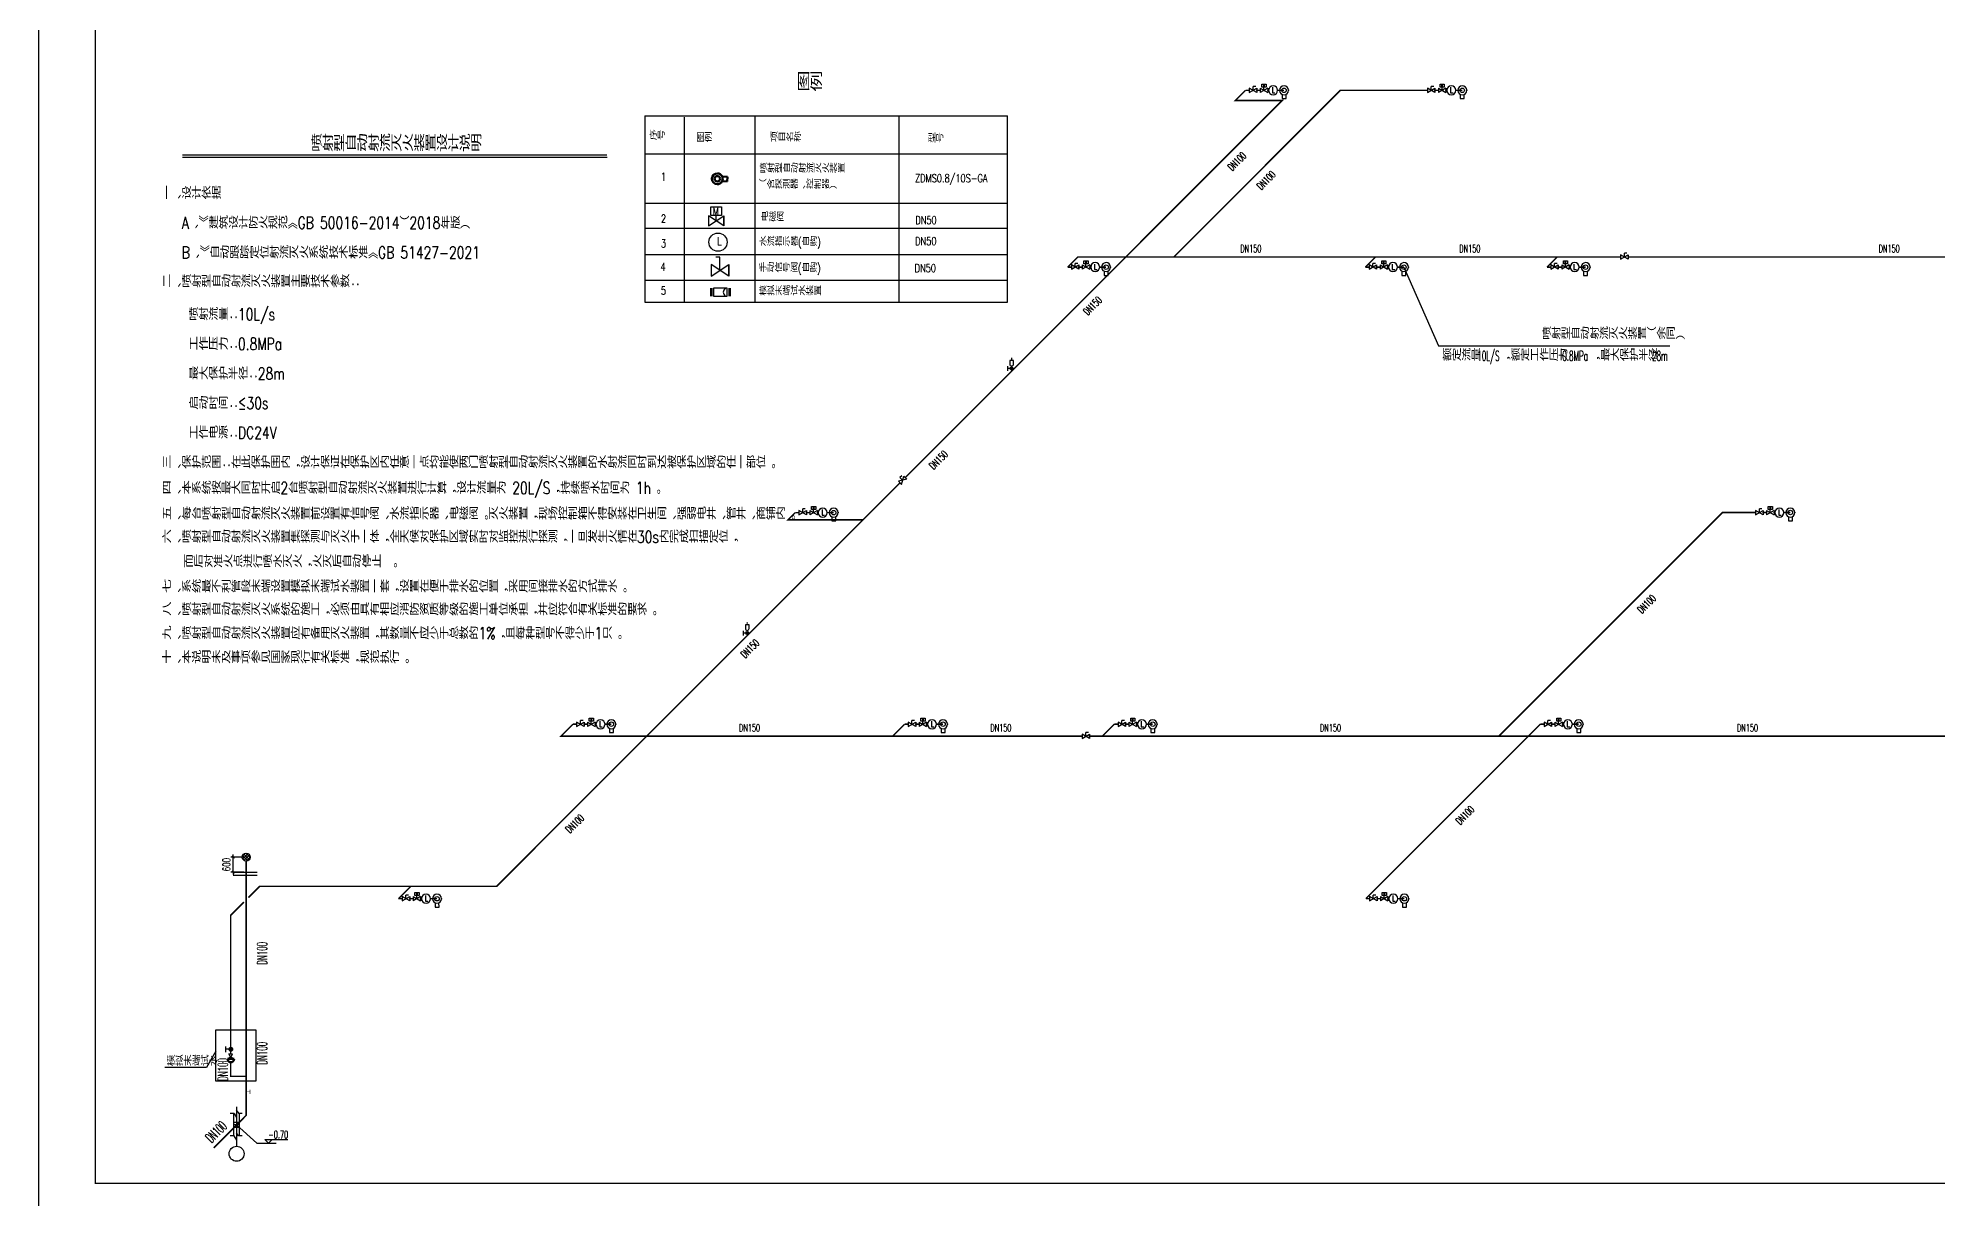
# Model space of a CAD drawing. Extents: x -452079 to 117456, y 3902 to 836955.
# Drawn here: x -328199 to -214292, y 267077 to 336632 of the extents above; entities that cross this region are included whole.
import ezdxf
from ezdxf.enums import TextEntityAlignment as Align

# ---------------------------------------------------------------- set-up
doc = ezdxf.new("R2010")
doc.units = 0
doc.header["$LTSCALE"] = 1000
doc.header["$MEASUREMENT"] = 0
doc.linetypes.add('CONTINOUS', pattern=[0])
doc.linetypes.add('DOTE_30', pattern=[0.726, 0.6, -0.06, 0.006, -0.06])
for name, color, linetype in [('0-cxFrame', 155, 'Continuous'), ('0-辅助线', 1, 'Continuous'), ('6', 7, 'Continuous'), ('EVALVE_喷淋', 7, 'Continuous'), ('FM_ZF中水', 2, 'Continuous'), ('FM_ZF喷淋', 6, 'Continuous'), ('gps-wang', 90, 'Continuous'), ('SB_ZF污水', 2, 'Continuous'), ('SB_ZF消火栓M', 10, 'Continuous'), ('TEXT_喷淋', 6, 'Continuous'), ('TEXT_雨水', 4, 'Continuous'), ('TWT_DIM', 3, 'Continuous'), ('TWT_LEAD', 3, 'Continuous'), ('TWT_ZFLEAD', 3, 'Continuous'), ('TWT_ZF文字', 3, 'Continuous'), ('W_DIM', 4, 'Continuous'), ('W_GPS', 4, 'Continuous'), ('细实线', 4, 'Continuous'), ('给排水wang', 2, 'Continuous')]:
    doc.layers.add(name, color=color, linetype=linetype)
for name, color, linetype, lineweight in [('0-cxText', 131, 'Continuous', 25), ('Gps-ZF喷淋', 6, 'TG_ZP', 60), ('Gps-ZF给水', 3, 'TG_J', 60), ('Gps-ZF雨水', 4, 'DOTE_30', 60)]:
    doc.layers.add(name, color=color, linetype=linetype, lineweight=lineweight)
doc.styles.add('_TCH_DIM', font='SIMPLEX', dxfattribs={"width": 0.75, "bigfont": '@1HZTXT'})
doc.styles.add('_TCH_DIM_T3', font='SIMPLEX', dxfattribs={"width": 0.705882, "bigfont": 'GBCBIG'})
doc.styles.add('_TWT_PIPEDN', font='SIMPLEX', dxfattribs={"width": 0.65, "height": 3.5, "bigfont": 'HZTXT'})
doc.styles.add('cx_tuming', font='')
doc.styles.add('cx_tuqian1', font='')
doc.styles.add('HZ', font='SIMPLEX', dxfattribs={"bigfont": 'HZTXT'})
doc.styles.add('TG_LINETYPE', font='SIMPLEX', dxfattribs={"width": 0.8, "height": 3.5, "bigfont": 'HZTXT'})
doc.styles.add('黑体', font='', dxfattribs={"height": 12})
doc.styles.get('cx_tuming').set_extended_font_data('SimHei')
doc.styles.get('cx_tuqian1').set_extended_font_data('SimSun')
doc.styles.get('黑体').set_extended_font_data('SimHei')
doc.linetypes.add('TG_J', pattern='A,2,-0.3,["J",TG_LINETYPE,S=0.1,R=0,X=-0.23,Y=-0.15],0', length=2.3)
doc.linetypes.add('TG_ZP', pattern='A,3,-0.6,["ZP",TG_LINETYPE,S=0.1,R=0,X=-0.52,Y=-0.15],0', length=3.6)
doc.dimstyles.new('_TCH_ARCH&&150', dxfattribs={"dimtxt": 446.25, "dimasz": 150, "dimexe": 150, "dimexo": 150, "dimgap": 189.375, "dimtad": 1, "dimdec": 0, "dimzin": 0, "dimdsep": 46, "dimtxsty": '_TCH_DIM_T3', "dimblk": 'ARCHTICK', "dimcen": 0.09, "dimclrt": 7, "dimazin": 2, "dimtfac": 1, "dimtdec": 0, "dimtix": 1, "dimtmove": 2, "dimatfit": 3, "dimfxl": 0, "dimtolj": 1, "dimtzin": 0, "dimarcsym": 0})

# ---------------------------------------------------------------- blocks, each defined once
blk = doc.blocks.new('$VALVE$00000751')
for p, q in [((-53, -108), (-53, -221)), ((-53, -221), (53, -221)), ((53, -221), (53, -108))]:
    blk.add_line(p, q)
blk.add_lwpolyline([(-120, 0, 1), (120, 0, 1), (-120, 0, 1.76642)], format="xyb")
blk.add_circle((0, 0), 60)
for p in [(-120, 0), (120, 0)]:
    blk.add_point(p)
blk = doc.blocks.new('$VALVE$00000558')
for p, q in [((-125, 72), (125, -72)), ((125, 72), (-125, -72)), ((-125, 72), (-125, -72)), ((0, 0), (0, 104)), ((125, 72), (125, -72))]:
    blk.add_line(p, q)
blk.add_lwpolyline([(73, 106), (-66, 106), (-66, 206), (73, 206)], close=True)
for p in [(-125, 0), (125, 0)]:
    blk.add_point(p)
at = {"style": 'HZ', "width": 0.948502}
blk.add_text('M', height=69.3, dxfattribs=at).set_placement((-24, 125), (26, 125), align=Align.FIT)
blk = doc.blocks.new('$VALVE$00000531')
at = {"color": 7}
for p, q in [((-23, 104), (-23, -83)), ((-23, -83), (61, -83))]:
    blk.add_line(p, q, dxfattribs=at)
blk.add_lwpolyline([(-150, 0, 1), (150, 0, 1), (-150, 0, 0.808179)], format="xyb")
for p in [(-150, 0), (150, 0)]:
    blk.add_point(p)
blk = doc.blocks.new('$VALVE$00000437')
for p in [(0, 0), (87, 124)]:
    blk.add_line(p, (0, 124))
blk.add_lwpolyline([(-125, -72), (125, 72), (125, -72), (-125, 72)], close=True)
for p in [(-125, 0), (125, 0)]:
    blk.add_point(p)
blk = doc.blocks.new('A$C089F5A68')
at = {"layer": 'Gps-ZF喷淋', "linetype": 'TG_ZP', "const_width": 90}
for points in [[(0, 497), (224, 497)], [(675, 497), (877, 497)], [(1327, 497), (1384, 497)], [(1924, 497), (2308, 497)]]:
    blk.add_lwpolyline(points, dxfattribs=at)
at = {"layer": 'FM_ZF中水', "xscale": -2.25, "yscale": -2.25, "zscale": 2.25, "rotation": 180.437234267963}
blk.add_blockref('$VALVE$00000751', (2308, 497), dxfattribs=at)
at = {"layer": 'FM_ZF喷淋', "xscale": 1.8, "yscale": 1.8, "zscale": 1.8}
for name, p in [('$VALVE$00000437', (449, 497)), ('$VALVE$00000558', (1102, 497)), ('$VALVE$00000531', (1654, 497))]:
    blk.add_blockref(name, p, dxfattribs=at)
blk = doc.blocks.new('$VALVE$00000497')
for p, q in [((78, 138), (-78, 138)), ((0, 50), (0, 138))]:
    blk.add_line(p, q)
at = {"const_width": 49.6}
blk.add_lwpolyline([(25, 0, 1), (-25, 0, 1)], format="xyb", close=True, dxfattribs=at)
blk.add_circle((0, 0), 50)
blk = doc.blocks.new('pqf')
at = {"layer": '给排水wang'}
for p, q in [((75, 429), (-75, 429)), ((-75, 429), (-75, 283)), ((75, 283), (75, 429))]:
    blk.add_line(p, q, dxfattribs=at)
at = {"layer": '给排水wang', "linetype": 'Continuous', "const_width": 45}
for points in [[(0, 429), (0, 542)], [(0, 208), (0, 0)]]:
    blk.add_lwpolyline(points, dxfattribs=at)
at = {"layer": '给排水wang'}
blk.add_arc((0, 283), 75, 180, 0, dxfattribs=at)
at = {"layer": '给排水wang', "xscale": -1.2, "yscale": -1.2, "zscale": 1.2, "rotation": 270}
blk.add_blockref('$VALVE$00000497', (0, 104), dxfattribs=at)
blk = doc.blocks.new('A$C011A1806')
for p, q in [((169, 259), (0, 257)), ((0, 257), (1, 98)), ((1, 98), (171, 99))]:
    blk.add_line(p, q)
blk.add_lwpolyline([(330, 360, 1), (333, 0, 1), (330, 360, 1.76642)], format="xyb")
blk.add_circle((331, 180), 90)
blk = doc.blocks.new('A$C065B32B7')
at = {"color": 7, "linetype": 'ByBlock'}
for p, q in [((0, 1588), (12084, 1588)), ((0, 732), (12084, 732)), ((0, 0), (12084, 0))]:
    blk.add_line(p, q, dxfattribs=at)
at = {"color": 7}
blk.add_circle((2443, 1998, 0), 303, dxfattribs=at)
at = {"layer": 'W_GPS', "color": 7, "ltscale": 5}
blk.add_line((2507, 1494), (2374, 1494), dxfattribs=at)
at = {"layer": '细实线', "color": 7}
for p, q in [((3683, 4938), (3683, 6209)), ((8485, 4938), (8485, 6209)), ((12084, 2468), (12084, 6209)), ((3683, 2468), (3683, 4938)), ((8485, 2468), (8485, 4938)), ((2131, 2875), (2131, 2541)), ((2633, 2541), (2131, 2875)), ((2131, 2541), (2633, 2875)), ((2131, 2875), (2131, 2541)), ((2382, 2708), (2382, 2887)), ((2633, 2541), (2633, 2875)), ((2633, 2875), (2633, 2541)), ((3683, 0), (3683, 2468)), ((8485, 0), (8485, 2468)), ((12084, 1118), (12084, 2468)), ((2507, 1058), (2507, 1494)), ((2215, 1253), (2215, 864)), ((2800, 864), (2215, 1253)), ((2215, 864), (2800, 1253)), ((2215, 1253), (2215, 864)), ((2800, 864), (2800, 1253)), ((2800, 1253), (2800, 864)), ((12084, 0), (12084, 1118)), ((2193, 466), (2193, 196)), ((2241, 466), (2241, 196)), ((2289, 466), (2289, 196)), ((2752, 466), (2289, 466)), ((2289, 196), (2752, 196)), ((2752, 196), (2752, 466)), ((2800, 466), (2800, 196)), ((2848, 466), (2848, 196))]:
    blk.add_line(p, q, dxfattribs=at)
for points in [[(0, 6209), (12084, 6209)], [(0, 6209), (0, 4938)], [(1317, 6164), (1317, 4938)], [(0, 4938), (12084, 4938)], [(0, 4938), (12084, 4938)], [(0, 4938), (0, 2468)], [(1317, 4938), (1317, 2468)], [(0, 3291), (12084, 3291)], [(0, 2468), (12084, 2468)], [(0, 2468), (12084, 2468)], [(0, 2468), (0, 1118)], [(1317, 2468), (1317, 1118)], [(0, 1118), (0, 0)], [(1317, 1118), (1317, 0)]]:
    blk.add_lwpolyline(points, dxfattribs=at)
blk.add_lwpolyline([(2564, 2887), (2199, 2887), (2199, 3171), (2564, 3171)], close=True, dxfattribs=at)
blk.add_ellipse((2752, 331), major_axis=(95.4, 95.4), ratio=0.999718, start_param=0.785505, end_param=3.927098, dxfattribs=at)
at = {"layer": 'Gps-ZF喷淋', "rotation": 177.7791596440975}
blk.add_blockref('A$C011A1806', (2759, 4276), dxfattribs=at)
at = {"layer": '6', "color": 7, "style": '_TCH_DIM', "width": 0.75}
blk.add_text('L', height=267, dxfattribs=at).set_placement((2491, 2028, 0), align=Align.MIDDLE_CENTER)
at = {"layer": '细实线', "color": 7, "style": '_TCH_DIM', "width": 0.75}
for s, height, p in [('图例', 599.4, (5075, 7032)), ('序号', 266.7, (156, 5409)), ('图例', 266.7, (1726, 5336)), ('项目名称', 266.7, (4180, 5350)), ('型号', 266.7, (9439, 5315)), ('喷射型自动射流灭火装置', 266.67, (3816, 4310)), ('1', 267, (541, 4044)), ('（含探测器、控制器）', 266.7, (3805, 3778)), ('ZDMS0.8/10S-GA', 266.67, (9007, 3994)), ('2', 267, (541, 2647)), ('电磁阀', 266.7, (3864, 2693)), ('DN50', 266.7, (9018, 2596)), ('3', 267, (541, 1823)), ('水流指示器(自购)', 266.7, (3809, 1869)), ('DN50', 266.7, (9013, 1899)), ('4', 267, (525, 1042)), ('手动信号阀(自购)', 266.7, (3807, 1000)), ('DN50', 266.7, (8995, 997)), ('5', 267, (541, 252)), ('模拟末端试水装置', 266.7, (3809, 227))]:
    blk.add_text(s, height=height, dxfattribs=at).set_placement(p)
blk.add_text('M', height=267, dxfattribs=at).set_placement((2373, 3035, 0), align=Align.MIDDLE_CENTER)
blk = doc.blocks.new('A$C0FA83009')
at = {"layer": 'W_DIM'}
blk.add_line((685, 16921), (14835, 16921), dxfattribs=at)
at = {"layer": 'W_DIM', "const_width": 40}
blk.add_lwpolyline([(685, 16987), (14835, 16987)], dxfattribs=at)
at = {"layer": 'W_DIM', "color": 1, "style": '_TCH_DIM', "width": 0.75}
blk.add_text('喷射型自动射流灭火装置设计说明', height=533.33, dxfattribs=at).set_placement((7812, 17404), align=Align.MIDDLE)
at = {"layer": 'W_GPS', "style": '_TCH_DIM', "width": 0.75}
for s, p in [('一、设计依据', (-7, 15521)), ('   A、《建筑设计防火规范》GB 50016-2014（2018年版）', (-7, 14531)), ('   B、《自动跟踪定位射流灭火系统技术标准》GB 51427-2021', (-7, 13540)), ('二、喷射型自动射流灭火装置主要技术参数：', (-7, 12579)), ('    喷射流量：10L/s', (-7, 11481)), ('    工作压力：0.8MPa', (-7, 10495)), ('    最大保护半径：28m', (-7, 9509)), ('    启动时间：≤30s', (-7, 8523)), ('    工作电源：DC24V', (-7, 7537)), ('三、保护范围：在此保护围内，设计保证在保护区内任意一点均能使两门喷射型自动射流灭火装置的水射流同时到达被保护区域的任一部位。', (-7, 6551)), ('四、本系统按最大同时开启2台喷射型自动射流灭火装置进行计算，设计流量为 20L/S，持续喷水时间为 1h。', (-7, 5698)), ('五、每台喷射型自动射流灭火装置前设置有信号阀、水流指示器、电磁阀。灭火装置，现场控制箱不得安装在卫生间、强弱电井、管井、商铺内。 ', (-7, 4841)), ('六、喷射型自动射流灭火装置集探测与灭火于一体，全天候对保护区域实时对监控进行探测，一旦发生火情在30s内完成扫描定位，', (-7, 4069)), ('而后对准火点进行喷水灭火，火灭后自动停止 。', (716, 3248)), ('七、系统最不利管段末端设置模拟末端试水装置一套，设置在便于排水的位置，采用间接排水的方式排水。', (-7, 2415)), ('八、喷射型自动射流灭火系统的施工，必须由具有相应消防资质等级的施工单位承担，并应符合有关标准的要求。', (-7, 1652)), ('九、喷射型自动射流灭火装置应有备用灭火装置，其数量不应少于总数的1%%%，且每种型号不得少于1只。', (-7, 857)), ('十、本说明未及事项参见国家现行有关标准，规范执行。', (-7, 57))]:
    blk.add_text(s, height=400, dxfattribs=at).set_placement(p)
blk = doc.blocks.new('通气帽')
at = {"layer": 'gps-wang', "color": 2}
for p, q in [((3175349, 1716179, 800), (3175487, 1716317, 800)), ((3175571, 1716004, 800), (3175359, 1716216, 800)), ((3175366, 1716080, 800), (3175586, 1716301, 800)), ((3175638, 1716053, 800), (3175408, 1716283, 800)), ((3175421, 1716020, 800), (3175647, 1716246, 800)), ((3175673, 1716134, 800), (3175489, 1716318, 800)), ((3175459, 1716001, 800), (3175356, 1716104, 800)), ((3175509, 1715992, 800), (3175674, 1716158, 800))]:
    blk.add_line(p, q, dxfattribs=at)
blk.add_ellipse((3175511, 1716156, 800), major_axis=(0, 163), ratio=1, start_param=4.712370396041393, end_param=10.99555570322098, dxfattribs=at)
blk = doc.blocks.new('A$C39EB7F71')
at = {"layer": 'TWT_ZF文字', "color": 2, "linetype": 'CONTINOUS'}
for p, q in [((-52, 227), (-128, 227)), ((-60, 227), (-60, -218)), ((60, 50), (-60, 50)), ((60, 0), (-60, 0)), ((-52, 227), (0, 148)), ((0, 362), (0, -425)), ((48, 227), (0, 298)), ((110, 227), (48, 227)), ((60, -218), (60, 227)), ((-58, -218), (-128, -218)), ((60, -50), (-60, -50)), ((-58, -218), (0, -306)), ((40, -218), (0, -158)), ((110, -218), (40, -218))]:
    blk.add_line(p, q, dxfattribs=at)
blk.add_circle((0, -575), 150, dxfattribs=at)
blk = doc.blocks.new('TK22.A0+1 L(Dragon)')
at = {"layer": '0-cxFrame', "color": 7, "const_width": 0.5}
blk.add_lwpolyline([(0, 0), (-1485, 0), (-1485, 841), (0, 841)], close=True, dxfattribs=at)
at = {"layer": '0-cxFrame', "const_width": 0.5}
blk.add_lwpolyline([(-80, 10), (-1465, 10), (-1465, 831), (-80, 831)], close=True, dxfattribs=at)
at = {"style": '黑体', "flags": 4}
blk.add_attdef('图幅', text='', height=3.3, dxfattribs=at).set_placement((-40, 3), align=Align.RIGHT)
at = {"layer": '0-cxText', "flags": 4}
for tag, height, style, p in [('建设单位', 3.5, 'cx_tuming', (-45, 240)), ('项目名称', 3.5, 'cx_tuming', (-45, 210)), ('子项名称', 3.5, 'cx_tuming', (-45, 180)), ('工程编号', 3.3, 'cx_tuqian1', (-35, 165)), ('图名1', 3.5, 'cx_tuming', (-45, 87)), ('图名2', 3.5, 'cx_tuming', (-45, 79)), ('图名3', 3.5, 'cx_tuming', (-45, 71)), ('出图日期', 3.3, 'cx_tuqian1', (-39, 60)), ('专业', 3.3, 'cx_tuqian1', (-55, 52)), ('图号', 3.3, 'cx_tuqian1', (-55, 44)), ('版次', 3.3, 'cx_tuqian1', (-20, 44))]:
    blk.add_attdef(tag, text='', height=height, dxfattribs=dict(at, style=style)).set_placement(p, align=Align.MIDDLE)
blk = doc.blocks.new('$EVALVE$00000030')
for p in [(0, 0), (87, 124)]:
    blk.add_line(p, (0, 124))
blk.add_lwpolyline([(-125, -72), (125, 72), (125, -72), (-125, 72)], close=True)
for p in [(-125, 0), (125, 0)]:
    blk.add_point(p)
blk = doc.blocks.new('_ArchTick')
at = {"color": 0, "linetype": 'ByBlock', "const_width": 0.4}
blk.add_lwpolyline([(-0.5, -0.5), (0.5, 0.5)], dxfattribs=at)
blk = doc.blocks.new('*D450')
at = {"layer": 'TWT_DIM', "color": 0, "lineweight": -2, "transparency": 16777216}
for p, q in [((-315857, 287517), (-316635, 287517)), ((-316485, 287517), (-316485, 287667)), ((-316485, 286616), (-316485, 287517)), ((-315857, 286616), (-316635, 286616)), ((-316485, 286616), (-316485, 286466))]:
    blk.add_line(p, q, dxfattribs=at)
at = {"layer": 'TWT_DIM', "color": 0, "lineweight": -2, "transparency": 16777216, "xscale": 150, "yscale": 150, "zscale": 150}
for p, rotation in [((-316485, 287517), 270), ((-316485, 286616), 90)]:
    blk.add_blockref('_ArchTick', p, dxfattribs=dict(at, rotation=rotation))
at = {"layer": 'TWT_DIM', "color": 7, "transparency": 16777216, "insert": (-316898, 287066), "char_height": 446.2, "attachment_point": 5, "rotation": 90, "style": '_TCH_DIM_T3'}
blk.add_mtext('\\A1;600', dxfattribs=at)
blk = doc.blocks.new('$ATTACHMENT$00000073')
at = {"const_width": 20}
for points in [[(0, 0), (150, 0)], [(150, 90), (150, -90)]]:
    blk.add_lwpolyline(points, dxfattribs=at)

msp = doc.modelspace()

# ---------------------------------------------------------------- hatches: boundary and pattern name
at = {"layer": 'Gps-ZF喷淋'}
for points in [[(-256374.96, 332884.74), (-256406.77, 332916.56), (-256483.59, 332839.74)], [(-256374.96, 332884.74), (-256374.96, 332839.74), (-256483.59, 332839.74)], [(-253569.27, 332884.74), (-253537.45, 332852.92), (-253460.63, 332929.74)], [(-253569.27, 332884.74), (-253569.27, 332929.74), (-253460.63, 332929.74)], [(-250078.6, 333494.71), (-250110.42, 333526.53), (-250097.24, 333539.71)], [(-250078.6, 333494.71), (-250078.6, 333539.71), (-250097.24, 333539.71)], [(-265831.7, 323500.76), (-265863.52, 323532.58), (-265850.34, 323545.76)], [(-265831.7, 323500.76), (-265831.7, 323545.76), (-265850.34, 323545.76)], [(-283207.63, 307744.75), (-283239.45, 307776.57), (-283316.27, 307699.75)], [(-283207.63, 307744.75), (-283207.63, 307699.75), (-283316.27, 307699.75)], [(-227165.3, 308176.77), (-227197.11, 308208.59), (-227183.93, 308221.77)], [(-227165.3, 308176.77), (-227165.3, 308221.77), (-227183.93, 308221.77)], [(-296827.42, 294768.71), (-296859.24, 294800.53), (-296936.06, 294723.71)], [(-296827.42, 294768.71), (-296827.42, 294723.71), (-296936.06, 294723.71)], [(-314901.18, 285764.9), (-314933, 285796.72), (-314919.82, 285809.9)], [(-314901.18, 285764.9), (-314901.18, 285809.9), (-314919.82, 285809.9)], [(-300689.11, 285764.9), (-300689.11, 285719.9), (-300670.47, 285719.9)], [(-300689.11, 285764.9), (-300657.29, 285733.08), (-300670.47, 285719.9)], [(-316636.97, 284029.11), (-316668.79, 284060.93), (-316681.97, 284047.75)], [(-316636.97, 284029.11), (-316681.97, 284029.11), (-316681.97, 284047.75)], [(-316636.97, 274377.06), (-316681.97, 274377.06), (-316681.97, 274332.06)], [(-316636.97, 274377.06), (-316636.97, 274332.06), (-316681.97, 274332.06)]]:
    msp.add_hatch(color=256, dxfattribs=at).paths.add_polyline_path(points)
at = {"layer": 'Gps-ZF雨水'}
for points in [[(-315710.14, 272029.11), (-315678.32, 271997.29), (-315665.14, 272010.47)], [(-315710.14, 272029.11), (-315665.14, 272029.11), (-315665.14, 272010.47)]]:
    msp.add_hatch(color=256, dxfattribs=at).paths.add_polyline_path(points)

# ---------------------------------------------------------------- linework, layer by layer
at = {"layer": 'Gps-ZF喷淋', "color": 3, "linetype": 'ByBlock'}
msp.add_line((-316438.97, 275412.93, -2400.2), (-316834.97, 275412.93, -2400.2), dxfattribs=at)
at = {"layer": 'Gps-ZF喷淋', "const_width": 90}
for points in [[(-262953.25, 323500.76), (-253569.27, 332884.74)], [(-260072.55, 323500.76), (-250078.6, 333494.71)], [(-256374.96, 332884.74), (-255764.98, 333494.71)], [(-256374.96, 332884.74), (-253569.27, 332884.74)], [(-250078.6, 333494.71), (-245034.88, 333494.71)], [(-276177.52, 310276.49), (-262953.25, 323500.76)], [(-266440.57, 322891.89), (-265831.7, 323500.76)], [(-265831.7, 323500.76), (-262953.25, 323500.76)], [(-262953.25, 323500.76), (-260072.55, 323500.76)], [(-260072.55, 323500.76), (-247968.74, 323500.76)], [(-248577.61, 322891.89), (-247968.74, 323500.76)], [(-247968.74, 323500.76), (-237072.55, 323500.76)], [(-237681.42, 322891.89), (-237072.55, 323500.76)], [(-237072.55, 323500.76), (-233269.87, 323500.76)], [(-232819.18, 323500.76), (-210072.55, 323500.76)], [(-278709.26, 307744.75), (-276496.2, 309957.81)], [(-291685.3, 294768.71), (-278709.26, 307744.75)], [(-283207.63, 307744.75), (-282777.6, 308174.78)], [(-283207.63, 307744.75), (-278709.26, 307744.75)], [(-240573.35, 294768.71), (-227165.3, 308176.77)], [(-227165.3, 308176.77), (-225396.54, 308176.77)], [(-296827.42, 294768.71), (-296111.97, 295484.16)], [(-276938.79, 294768.71), (-276223.34, 295484.16)], [(-264356.4, 294768.71), (-263640.95, 295484.16)], [(-238804.6, 294768.71), (-238089.15, 295484.16)], [(-300689.11, 285764.9), (-291685.3, 294768.71)], [(-296827.42, 294768.71), (-291685.3, 294768.71)], [(-291685.3, 294768.71), (-276938.79, 294768.71)], [(-276938.79, 294768.71), (-265573.51, 294768.71)], [(-265122.82, 294768.71), (-264356.4, 294768.71)], [(-264356.4, 294768.71), (-240573.35, 294768.71)], [(-248552.18, 285021.13), (-238804.6, 294768.71)], [(-240573.35, 294768.71), (-238804.6, 294768.71)], [(-238804.6, 294768.71), (-203466.86, 294768.71)], [(-316636.97, 284029.11), (-315848.03, 284818.06)], [(-315572.25, 285093.83), (-314901.18, 285764.9)], [(-305831.23, 285764.9), (-314901.18, 285764.9)], [(-306575, 285021.13), (-305831.23, 285764.9)], [(-305831.23, 285764.9), (-300689.11, 285764.9)], [(-316636.97, 284029.11), (-316636.97, 275724.03)], [(-316636.97, 275214.93), (-316636.97, 274377.06)], [(-316636.97, 274377.06), (-315710.14, 274377.06)]]:
    msp.add_lwpolyline(points, dxfattribs=at)
at = {"layer": 'Gps-ZF喷淋', "color": 3, "linetype": 'ByBlock'}
msp.add_arc((-316636.97, 275412.93, -2400.2), 198, 180, 0, dxfattribs=at)
at = {"layer": 'Gps-ZF雨水', "const_width": 90}
for points in [[(-315710.14, 273444.6), (-315710.14, 287271.73)], [(-315710.14, 272029.11), (-315710.14, 273444.6)], [(-315710.14, 272029.11), (-317659.27, 270079.98)]]:
    msp.add_lwpolyline(points, dxfattribs=at)
at = {"layer": 'TWT_DIM'}
for points in [[(-316485.01, 286616.03), (-315053.17, 286616.03)], [(-316485.01, 286434.34), (-315053.17, 286434.34)]]:
    msp.add_lwpolyline(points, dxfattribs=at)
at = {"layer": 'TWT_LEAD'}
for p, q in [((-246270.06, 322891.89), (-244194.9, 318181.35)), ((-244194.9, 318181.35), (-230312.35, 318181.35))]:
    msp.add_line(p, q, dxfattribs=at)
at = {"layer": 'TWT_ZFLEAD'}
for p, q in [((-317526.75, 275889.06), (-318080.63, 274894.06)), ((-318080.63, 274894.06), (-320591.58, 274894.06))]:
    msp.add_line(p, q, dxfattribs=at)
msp.add_lwpolyline([(-317526.75, 277169.31), (-315139.5, 277169.31), (-315139.5, 274088.31), (-317526.75, 274088.31)], close=True, dxfattribs=at)
at = {"layer": 'TWT_ZF文字'}
for p, q in [((-316284.46, 271454.79), (-315073.7, 270364.5)), ((-315073.7, 270364.5), (-313914.95, 270364.5)), ((-314601.06, 270589.5), (-313206.17, 270589.5)), ((-314376.06, 270364.5), (-314601.06, 270589.5)), ((-314376.06, 270364.5), (-314151.06, 270589.5))]:
    msp.add_line(p, q, dxfattribs=at)
at = {"layer": '给排水wang'}
for p, q in [((-316636.97, 275499.13, -1200.1), (-316749.38, 275724.03, -1200.1)), ((-316749.38, 275724.03, -1200.1), (-316524.57, 275724.03, -1200.1)), ((-316636.97, 275499.13, -1200.1), (-316524.57, 275724.03, -1200.1)), ((-316749.38, 275499.13, -1200.1), (-316524.57, 275499.13, -1200.1))]:
    msp.add_line(p, q, dxfattribs=at)

# ---------------------------------------------------------------- block references
at = {"xscale": 1.5, "yscale": 1.5, "zscale": 1.5}
msp.add_blockref('通气帽', (-5078973.48, -2286716.88, -1200.1), dxfattribs=at)
at = {"layer": '0-cxFrame', "xscale": 170, "yscale": 170, "zscale": 170}
msp.add_blockref('TK22.A0+1 L(Dragon)', (-75706.06, 266257.12), dxfattribs=at)
at = {"layer": '0-辅助线', "xscale": 1.8, "yscale": 1.8, "zscale": 1.8}
for name, p in [('A$C065B32B7', (-291806.82, 320794.65)), ('A$C0FA83009', (-320768.48, 299037.84))]:
    msp.add_blockref(name, p, dxfattribs=at)
at = {"layer": '0-辅助线'}
for p in [(-255764.98, 332997.57), (-245078.6, 332997.57), (-266440.58, 322394.75), (-248577.62, 322394.75), (-237681.42, 322394.75), (-282777.6, 307677.64), (-225396.55, 307679.62), (-296111.97, 294987.02), (-276223.34, 294987.02), (-263640.96, 294987.02), (-238089.15, 294987.02), (-306575.01, 284523.98), (-248552.18, 284523.98)]:
    msp.add_blockref('A$C089F5A68', p, dxfattribs=at)
at = {"layer": 'EVALVE_喷淋', "xscale": 1.8, "yscale": 1.8, "zscale": 1.8}
for p, rotation in [((-233044.53, 323500.76), 359.9999999999984), ((-276336.86, 310117.15), 45.0000000000001)]:
    msp.add_blockref('$EVALVE$00000030', p, dxfattribs=dict(at, rotation=rotation))
msp.add_blockref('$EVALVE$00000030', (-265348.16, 294768.71), dxfattribs=at)
at = {"layer": 'Gps-ZF给水', "xscale": 1.5, "yscale": 1.5, "zscale": 1.5}
for p in [(-269797.27, 316656.74), (-285657.37, 300796.64)]:
    msp.add_blockref('pqf', p, dxfattribs=at)
at = {"layer": 'SB_ZF污水', "xscale": 1.5, "yscale": 1.5, "zscale": 1.5}
msp.add_blockref('$ATTACHMENT$00000073', (-315710.14, 273444.6), dxfattribs=at)
at = {"layer": 'SB_ZF消火栓M', "xscale": 3, "yscale": 3, "zscale": 3}
msp.add_blockref('A$C39EB7F71', (-316284.46, 271454.79), dxfattribs=at)
at = {"layer": '给排水wang', "xscale": -2.25, "yscale": -2.25, "zscale": 2.25, "rotation": 270}
msp.add_blockref('$VALVE$00000497', (-316636.97, 275993.6), dxfattribs=at)

# ---------------------------------------------------------------- texts
at = {"layer": 'TEXT_喷淋', "style": '_TWT_PIPEDN', "width": 0.52}
for s, p in [('DN100', (-256571.03, 328626.76)), ('DN100', (-254817.19, 327499.9)), ('DN150', (-265229.13, 319968.65)), ('DN150', (-274471.12, 310726.66)), ('DN100', (-231997.77, 302088.07)), ('DN150', (-285784.82, 299412.96)), ('DN100', (-296285.13, 288912.65)), ('DN100', (-242890.73, 289426.35))]:
    msp.add_text(s, height=450, rotation=45, dxfattribs=at).set_placement(p)
for p in [(-256080.27, 323775.76), (-242945.06, 323775.76), (-217792.33, 323775.76), (-286146.93, 295043.71), (-271072.01, 295043.71), (-251300.2, 295043.71), (-226290.07, 295043.71)]:
    msp.add_text('DN150', height=450, dxfattribs=at).set_placement(p)
at = {"layer": 'TEXT_雨水', "style": '_TWT_PIPEDN', "width": 0.52}
for rotation, p in [(90, (-314454.5, 281054.77)), (90, (-314454.5, 275066.2)), (90, (-316812.37, 274092.53)), (45, (-317785.33, 270348.43))]:
    msp.add_text('DN100', height=600, rotation=rotation, dxfattribs=at).set_placement(p)
at = {"layer": 'TWT_LEAD', "color": 7, "style": '_TCH_DIM'}
for s, height, width, p in [('喷射型自动射流灭火装置（余同）', 694.4882, 0.75, (-238000.77, 318564.97)), ('额定流量', 694.488, 0.75, (-243967.35, 317276.86)), ('10L/S', 595, 0.529412, (-241867.35, 317276.86)), ('，额定工作压力', 694.488, 0.75, (-240442.35, 317276.86)), ('0.8MPa', 595, 0.529412, (-236767.35, 317276.86)), ('，最大保护半径', 694.488, 0.75, (-235057.35, 317276.86)), ('28m', 595, 0.529412, (-231382.35, 317276.86))]:
    msp.add_text(s, height=height, dxfattribs=dict(at, width=width)).set_placement(p)
at = {"layer": 'TWT_ZFLEAD', "color": 7, "style": '_TCH_DIM', "width": 0.75}
msp.add_text('模拟末端试水', height=520.866, dxfattribs=at).set_placement((-320486.58, 275007.47))
at = {"layer": 'TWT_ZF文字', "style": '_TCH_DIM', "width": 0.529412}
msp.add_text('-0.70', height=446.25, dxfattribs=at).set_placement((-314379.66, 270653.96))

# ---------------------------------------------------------------- dimensions: what is measured, and where the dimension line sits
at = {"layer": 'TWT_DIM'}
dim = msp.add_aligned_dim(p1=(-315707.17, 286616.03), p2=(-315707.17, 287516.74), distance=777.84, dimstyle='_TCH_ARCH&&150', override={"dimlfac": 0.666667}, dxfattribs=at)
dim.commit()
dim.dimension.update_dxf_attribs({"geometry": '*D450', "text_midpoint": (-316897.51, 287066.38)})

doc.saveas('drawing.dxf')
